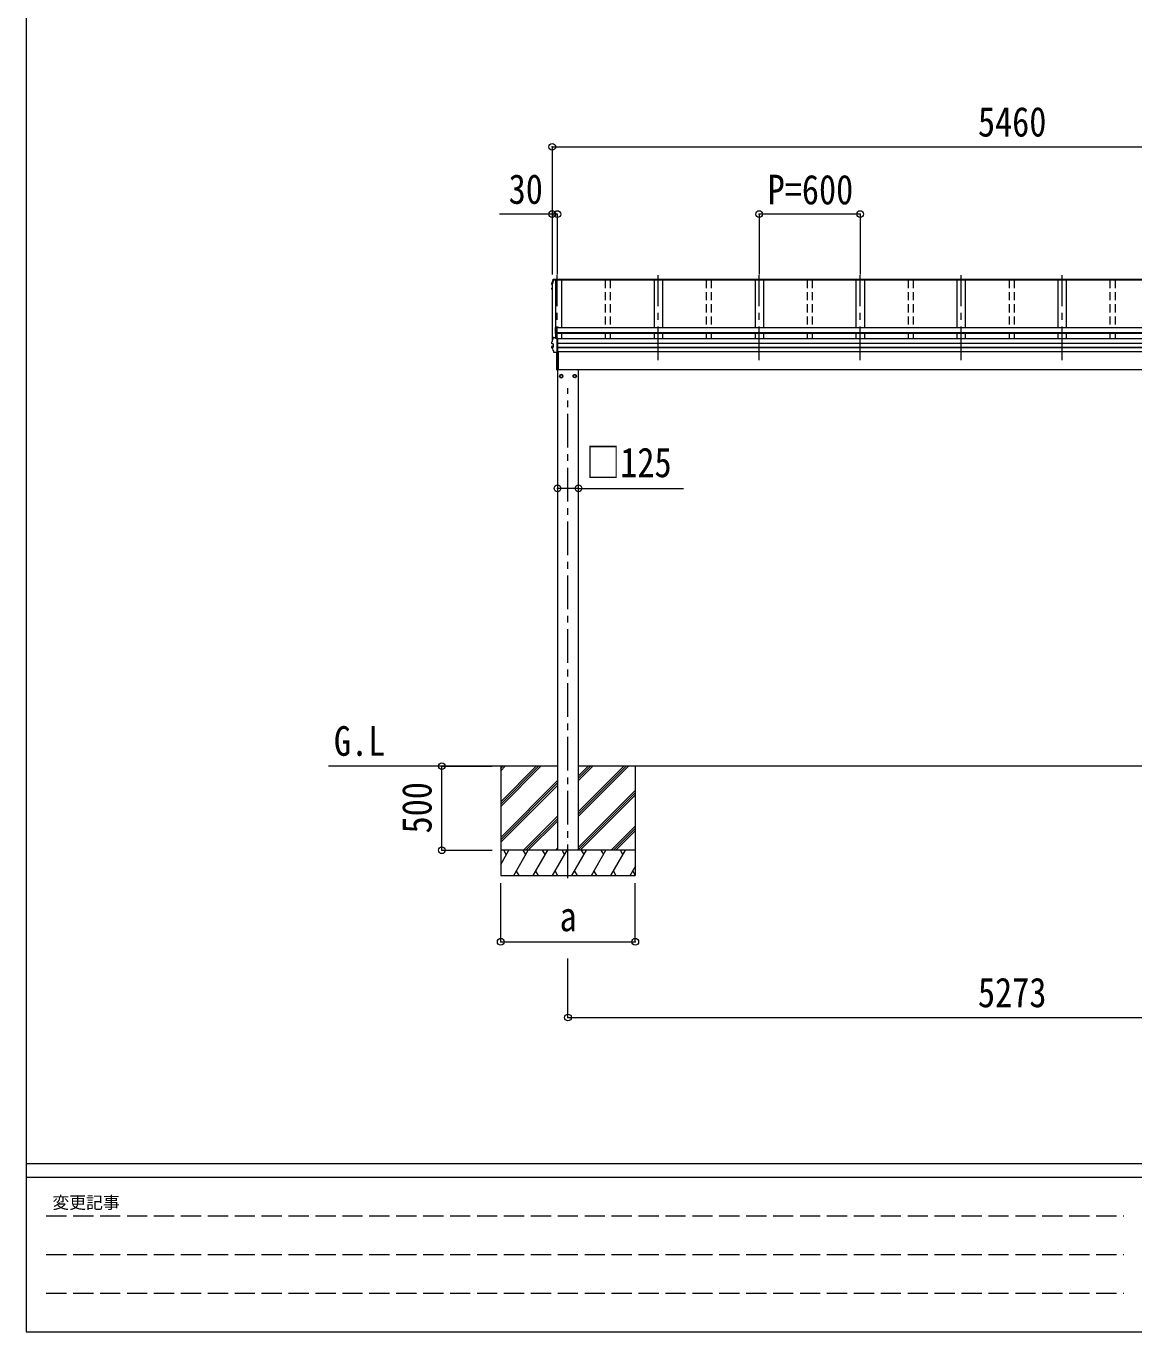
# Model space of a CAD drawing. Units: millimetres at full size, sheet at 1:40. Extents: x -11243 to 11243, y -7760 to 7760.
# Drawn here: x -11243 to -4658, y -7760 to 0 of the extents above; entities that cross this region are included whole.
import ezdxf
from ezdxf.enums import TextEntityAlignment as Align

# ---------------------------------------------------------------- set-up
doc = ezdxf.new("R2010")
doc.units = ezdxf.units.MM
doc.header["$LTSCALE"] = 40
doc.header["$PDMODE"] = 32
doc.header["$PDSIZE"] = 40
for name, pattern in [('CHAIN1', [8, 5, -1, 1, -1]), ('DASHED1', [1.8, 1.2, -0.6]), ('DASHED3', [4, 3, -1])]:
    doc.linetypes.add(name, pattern=pattern)
for name, color, linetype, lineweight in [('0-3_ELV2', 7, 'Continuous', 9), ('0-6_OTH_LINE', 6, 'Continuous', 9), ('F-0_240', 7, 'Continuous', 9)]:
    doc.layers.add(name, color=color, linetype=linetype, lineweight=lineweight)
doc.styles.add('ＭＳ ゴシック', font='')
doc.styles.get('ＭＳ ゴシック').set_extended_font_data('MS Gothic')

msp = doc.modelspace()

# ---------------------------------------------------------------- linework, layer by layer
at = {"layer": '0-3_ELV2', "color": 6}
for p, q in [((-8115.41, -717.07), (-8115.41, -1476.07)), ((-8115.41, -1117.07), (-8428.75, -1117.07)), ((-8115.41, -1117.07), (-8115.41, -1476.07)), ((-8085.41, -1117.07), (-8085.41, -1476.07)), ((-6285.41, -1117.07), (-6885.41, -1117.07)), ((-6885.41, -1117.07), (-6885.41, -1476.07)), ((-6285.41, -1117.07), (-6285.41, -1476.07)), ((-7959.41, -2746.9), (-8084.41, -2746.9)), ((-7959.41, -2746.9), (-7335.94, -2746.9)), ((-8771.91, -4397.91), (-8472.91, -4397.91)), ((-8771.91, -4897.91), (-8472.91, -4897.91)), ((-8421.91, -5441.45), (-8421.91, -5092.45)), ((-8021.91, -5891.45), (-8021.91, -5541.45))]:
    msp.add_line(p, q, dxfattribs=at)
at = {"layer": '0-3_ELV2', "color": 4}
for p, q in [((-8117.69, -1531.57), (-8117.72, -1531.82)), ((-8117.72, -1531.82), (-8117.72, -1531.87)), ((-8117.72, -1535.92), (-8117.72, -1531.87)), ((-8116.67, -1537.2), (-8115.41, -1537.44)), ((-8115.41, -1535.92), (-8116.18, -1535.77)), ((-8115.41, -1535.57), (-8116.1, -1535.44)), ((-8115.41, -1532.62), (-8115.41, -1869.4)), ((-8110.27, -1505.27), (-8110.15, -1504.97)), ((-8110.15, -1504.97), (-8109.98, -1504.71)), ((-8109.98, -1504.71), (-8109.76, -1504.48)), ((-8109.76, -1504.48), (-8109.51, -1504.3)), ((-8109.51, -1504.3), (-8109.23, -1504.17)), ((-8109.23, -1504.17), (-8108.96, -1504.09)), ((-8108.96, -1504.09), (-8108.73, -1504.05)), ((-8060.41, -1509.26), (-8108.85, -1509.26)), ((-8108.73, -1504.05), (-8108.5, -1504.03)), ((-8108.5, -1504.03), (-8108.24, -1504.01)), ((-8108.24, -1504.01), (-8107.96, -1504)), ((-8107.96, -1504), (-8107.65, -1503.99)), ((-8107.65, -1503.99), (-8107.33, -1503.99)), ((-8107.41, -1504), (-8107.41, -1503.99)), ((-8107.41, -1504), (-8107.41, -1504)), ((-8107.41, -1504), (-8082.41, -1504)), ((-8082.41, -1506.52), (-8096.61, -1506.52)), ((-8096.38, -1509.11), (-8096.38, -1508.76)), ((-8096.31, -1509.26), (-8096.31, -1852.59)), ((-8085.41, -1509.02), (-8096.23, -1509.02)), ((-8095.71, -1509.26), (-8095.71, -1856.54)), ((-8085.41, -1508.02), (-8085.41, -1509.02)), ((-8082.41, -1508.02), (-8085.41, -1508.02)), ((-2685.41, -1508.35), (-8085.41, -1508.35)), ((-2685.41, -1509.25), (-8085.41, -1509.25)), ((-8082.41, -1508.35), (-8082.41, -1504)), ((-2688.41, -1506.07), (-8082.41, -1506.07)), ((-8060.41, -1509.17), (-8060.41, -1793.43)), ((-7510.41, -1509.17), (-7510.41, -1793.43)), ((-7460.41, -1509.17), (-7460.41, -1793.43)), ((-6910.36, -1509.17), (-6910.36, -1793.43)), ((-6860.36, -1509.17), (-6860.36, -1793.43)), ((-6310.41, -1509.17), (-6310.41, -1793.43)), ((-6260.41, -1509.17), (-6260.41, -1793.43)), ((-5710.41, -1509.17), (-5710.41, -1793.43)), ((-5660.41, -1509.17), (-5660.41, -1793.43)), ((-5110.41, -1509.17), (-5110.41, -1793.43)), ((-5060.41, -1509.17), (-5060.41, -1793.43)), ((-8117.83, -1560.96), (-8117.83, -1556.89)), ((-8116.33, -1564.92), (-8117.73, -1561.44)), ((-8115.41, -1559.42), (-8116.77, -1559.68)), ((-8115.41, -1567.16), (-8116.33, -1564.92)), ((-8116.25, -1555.43), (-8116.24, -1555.43)), ((-8115.41, -1560.94), (-8116.25, -1561.11)), ((-8115.41, -1555.33), (-8116.24, -1555.43)), ((-8108.65, -1850.27), (-8096.61, -1850.27)), ((-8097.51, -1793.4), (-8097.51, -1822.86)), ((-8095.51, -1822.86), (-8097.51, -1822.86)), ((-8096.38, -1851.77), (-8096.61, -1850.27)), ((-8096.61, -1856.9), (-8096.61, -1850.27)), ((-8082.41, -1856.9), (-8096.61, -1856.9)), ((-8096.38, -1851.77), (-8096.38, -1852.11)), ((-8095.66, -1856.9), (-8096.38, -1852.11)), ((-8096.23, -1856.9), (-8096.23, -1853.22)), ((-8095.67, -1856.9), (-8096.23, -1853.22)), ((-8075.51, -1791.4), (-8095.51, -1791.4)), ((-8075.51, -1792.93), (-8095.51, -1792.93)), ((-8095.51, -1827.45), (-8095.51, -1792.93)), ((-2675.31, -1793.56), (-8095.51, -1793.56)), ((-2675.31, -1822.6), (-8095.51, -1822.6)), ((-2675.31, -1824.34), (-8095.51, -1824.34)), ((-2675.31, -1827.45), (-8095.51, -1827.45)), ((-8082.41, -1939.31), (-8082.41, -1856.9)), ((-2688.41, -1859.08), (-8082.41, -1859.08)), ((-8075.51, -1791.4), (-8075.51, -1793.56)), ((-8060.41, -1825.41), (-8060.41, -1859.08)), ((-7510.41, -1827.45), (-7510.41, -1859.08)), ((-7460.41, -1827.45), (-7460.41, -1859.08)), ((-6910.36, -1827.45), (-6910.36, -1859.08)), ((-6860.36, -1827.45), (-6860.36, -1859.08)), ((-6310.41, -1827.45), (-6310.41, -1859.08)), ((-6260.41, -1827.45), (-6260.41, -1859.08)), ((-5710.41, -1827.45), (-5710.41, -1859.08)), ((-5660.41, -1827.45), (-5660.41, -1859.08)), ((-5110.41, -1827.45), (-5110.41, -1859.08)), ((-5060.41, -1827.45), (-5060.41, -1859.08)), ((-8117.83, -1911.01), (-8117.83, -1903.62)), ((-8117.83, -1911.17), (-8117.82, -1911)), ((-8117.79, -1911.35), (-8117.83, -1911.17)), ((-8117.72, -1911.51), (-8117.79, -1911.35)), ((-8117.73, -1911.49), (-8114.88, -1918.31)), ((-8117.69, -1878.27), (-8117.72, -1878.53)), ((-8117.72, -1878.53), (-8117.72, -1878.58)), ((-8117.72, -1885.97), (-8117.72, -1878.58)), ((-8117.72, -1885.92), (-8117.69, -1885.66)), ((-8117.72, -1886.01), (-8117.72, -1885.92)), ((-8117.65, -1886.39), (-8117.71, -1886.01)), ((-8117.47, -1886.74), (-8117.65, -1886.39)), ((-8117.21, -1887.01), (-8117.47, -1886.74)), ((-8116.94, -1887.18), (-8117.21, -1887.01)), ((-8117.05, -1911.02), (-8117, -1910.66)), ((-8117.02, -1911.38), (-8117.05, -1911.02)), ((-8116.93, -1911.71), (-8117.02, -1911.38)), ((-8117, -1910.66), (-8116.89, -1910.33)), ((-8116.7, -1887.28), (-8116.94, -1887.18)), ((-8116.9, -1886.09), (-8116.85, -1885.77)), ((-8116.89, -1886.42), (-8116.9, -1886.09)), ((-8116.82, -1886.73), (-8116.89, -1886.42)), ((-8116.89, -1910.33), (-8116.71, -1910.05)), ((-8116.7, -1887), (-8116.82, -1886.73)), ((-8116.77, -1902.34), (-8110.81, -1901.19)), ((-8116.71, -1910.05), (-8116.49, -1909.85)), ((-8116.53, -1887.23), (-8116.7, -1887)), ((-8116.46, -1887.35), (-8116.7, -1887.28)), ((-8116.33, -1887.37), (-8116.53, -1887.23)), ((-8116.49, -1909.85), (-8116.25, -1909.73)), ((-8116.18, -1887.43), (-8116.46, -1887.35)), ((-8116.1, -1887.44), (-8116.33, -1887.37)), ((-8116.24, -1909.73), (-8116.25, -1909.73)), ((-8116.24, -1909.73), (-8109.84, -1908.03)), ((-8109.84, -1888.21), (-8116.1, -1887.44)), ((-8116.1, -1887.44), (-8116.1, -1887.44)), ((-8114.88, -1918.31), (-8111.93, -1925.04)), ((-8111.93, -1925.04), (-8108.89, -1931.69)), ((-8110.42, -1888.23), (-8110.46, -1888.14)), ((-8110.41, -1888.35), (-8110.42, -1888.23)), ((-8110.41, -1888.35), (-8110.41, -1907.56)), ((-8109.84, -1888.21), (-8109.84, -1888.22)), ((-8109.84, -1888.22), (-8109.76, -1888.24)), ((-8109.84, -1908.03), (-8109.76, -1907.99)), ((-8109.84, -1908.03), (-8109.84, -1908.03)), ((-8109.76, -1888.24), (-8109.68, -1888.29)), ((-8109.76, -1907.99), (-8109.68, -1907.93)), ((-8109.68, -1888.29), (-8109.62, -1888.37)), ((-8109.68, -1907.93), (-8109.62, -1907.85)), ((-8109.62, -1888.37), (-8109.57, -1888.46)), ((-8109.62, -1907.85), (-8109.57, -1907.75)), ((-8109.57, -1888.46), (-8109.54, -1888.57)), ((-8109.57, -1907.75), (-8109.54, -1907.63)), ((-8109.54, -1888.57), (-8109.53, -1888.69)), ((-8109.54, -1907.63), (-8109.53, -1907.51)), ((-8108.89, -1931.69), (-8105.77, -1938.25)), ((-8105.61, -1938.54), (-8105.78, -1938.2)), ((-8105.35, -1938.82), (-8105.61, -1938.54)), ((-8105.04, -1939.03), (-8105.35, -1938.82)), ((-8104.71, -1939.18), (-8105.04, -1939.03)), ((-8104.4, -1939.25), (-8104.71, -1939.18)), ((-8104.12, -1939.28), (-8104.4, -1939.25)), ((-8103.81, -1939.3), (-8104.12, -1939.28)), ((-8103.46, -1939.31), (-8103.81, -1939.3)), ((-8103.08, -1939.31), (-8103.46, -1939.31)), ((-8082.41, -1939.31), (-8103.06, -1939.31)), ((-8087.41, -2043.51), (-8087.41, -1939.31)), ((-8086.91, -2043.9), (-8086.91, -1939.31)), ((-2688.41, -1885.6), (-8082.41, -1885.6)), ((-2688.41, -1886.49), (-8082.41, -1886.49)), ((-2688.41, -1909.71), (-8082.41, -1909.71)), ((-2688.41, -1911.64), (-8082.41, -1911.64)), ((-2688.41, -1936.67), (-8082.41, -1936.67)), ((-8080.41, -1936.67), (-8080.41, -2041.51)), ((-8086.91, -2043.97), (-8086.92, -2044)), ((-8086.92, -2044), (-8086.91, -2044.01)), ((-8086.91, -2043.9), (-8086.91, -2043.91)), ((-8086.91, -2043.91), (-8086.91, -2043.97)), ((-8086.91, -2044.01), (-8085.41, -2044.01)), ((-8086.91, -2044.01), (-8086.91, -2044.01)), ((-8085.41, -2044.01), (-8085.41, -2041.51)), ((-8085.41, -2041.51), (-8080.41, -2041.51)), ((-2804.71, -2042.91), (-8085.41, -2042.91)), ((-8084.41, -2042.91), (-8084.41, -4897.91)), ((-8061.91, -2070.09), (-8070.41, -2075)), ((-8070.41, -2075), (-8070.41, -2084.81)), ((-8070.41, -2084.81), (-8061.91, -2089.72)), ((-8053.41, -2075), (-8061.91, -2070.09)), ((-8061.91, -2089.72), (-8053.41, -2084.81)), ((-8053.41, -2084.81), (-8053.41, -2075)), ((-8053.31, -2079.66), (-8053.41, -2079.66)), ((-8053.31, -2080.16), (-8053.41, -2080.16)), ((-7990.51, -2079.66), (-7990.41, -2079.66)), ((-7990.51, -2080.16), (-7990.41, -2080.16)), ((-7990.41, -2075), (-7981.91, -2070.09)), ((-7990.41, -2084.81), (-7990.41, -2075)), ((-7981.91, -2089.72), (-7990.41, -2084.81)), ((-7981.91, -2070.09), (-7973.41, -2075)), ((-7973.41, -2084.81), (-7981.91, -2089.72)), ((-7973.41, -2075), (-7973.41, -2084.81)), ((-7959.41, -4897.91), (-7959.41, -2042.91))]:
    msp.add_line(p, q, dxfattribs=at)
at = {"layer": '0-3_ELV2', "color": 5, "linetype": 'CHAIN1'}
for p, q in [((-8085.36, -1984.91), (-8085.36, -1480.73)), ((-7485.41, -1984.91), (-7485.41, -1480.73)), ((-6885.41, -1984.91), (-6885.41, -1480.73)), ((-6285.41, -1984.91), (-6285.41, -1480.73)), ((-5685.41, -1984.91), (-5685.41, -1480.73)), ((-5085.41, -1984.91), (-5085.41, -1480.73)), ((-8021.91, -5064.43), (-8021.91, -2152.34))]:
    msp.add_line(p, q, dxfattribs=at)
at = {"layer": '0-3_ELV2', "color": 4, "linetype": 'DASHED1'}
for p, q in [((-7800.41, -1509.17), (-7800.41, -1793.56)), ((-7770.41, -1509.17), (-7770.41, -1793.56)), ((-7200.41, -1509.17), (-7200.41, -1793.56)), ((-7170.41, -1509.17), (-7170.41, -1793.56)), ((-6600.41, -1509.17), (-6600.41, -1793.56)), ((-6570.41, -1509.17), (-6570.41, -1793.56)), ((-6000.41, -1509.17), (-6000.41, -1793.56)), ((-5970.41, -1509.17), (-5970.41, -1793.56)), ((-5400.41, -1509.17), (-5400.41, -1793.56)), ((-5370.41, -1509.17), (-5370.41, -1793.56)), ((-4800.41, -1509.17), (-4800.41, -1793.56)), ((-4770.41, -1509.17), (-4770.41, -1793.56)), ((-7800.41, -1827.45), (-7800.41, -1859.08)), ((-7770.41, -1827.45), (-7770.41, -1859.08)), ((-7200.41, -1827.45), (-7200.41, -1859.08)), ((-7170.41, -1827.45), (-7170.41, -1859.08)), ((-6600.41, -1827.45), (-6600.41, -1859.08)), ((-6570.41, -1827.45), (-6570.41, -1859.08)), ((-6000.41, -1827.45), (-6000.41, -1859.08)), ((-5970.41, -1827.45), (-5970.41, -1859.08)), ((-5400.41, -1827.45), (-5400.41, -1859.08)), ((-5370.41, -1827.45), (-5370.41, -1859.08)), ((-4800.41, -1827.45), (-4800.41, -1859.08)), ((-4770.41, -1827.45), (-4770.41, -1859.08))]:
    msp.add_line(p, q, dxfattribs=at)
at = {"layer": '0-3_ELV2'}
for p, q in [((-8084.41, -4397.91), (-9445.51, -4397.91)), ((-8421.91, -4411.15), (-8408.67, -4397.91)), ((-8421.91, -4425.29), (-8394.53, -4397.91)), ((-8421.91, -4637.42), (-8182.4, -4397.91)), ((-8421.91, -4623.28), (-8196.54, -4397.91)), ((-8421.91, -4609.13), (-8210.68, -4397.91)), ((-8421.91, -4397.91), (-8421.91, -5047.91)), ((-7959.41, -4455), (-7902.31, -4397.91)), ((-7959.41, -4469.14), (-7888.17, -4397.91)), ((-7959.41, -4483.29), (-7874.03, -4397.91)), ((-7959.41, -4681.28), (-7676.04, -4397.91)), ((-7959.41, -4667.13), (-7690.18, -4397.91)), ((-7959.41, -4695.42), (-7661.9, -4397.91)), ((-2811.41, -4397.91), (-7959.41, -4397.91)), ((-7621.91, -4397.91), (-7621.91, -5047.91)), ((-8421.91, -4821.26), (-8084.41, -4483.77)), ((-8421.91, -4835.41), (-8084.41, -4497.91)), ((-8421.91, -4849.55), (-8084.41, -4512.05)), ((-7959.41, -4879.26), (-7621.91, -4541.77)), ((-7959.41, -4893.41), (-7621.91, -4555.91)), ((-7949.77, -4897.91), (-7621.91, -4570.05)), ((-8286.42, -4897.91), (-8084.41, -4695.9)), ((-8272.28, -4897.91), (-8084.41, -4710.04)), ((-8258.13, -4897.91), (-8084.41, -4724.18)), ((-7765.92, -4897.91), (-7621.91, -4753.9)), ((-7751.78, -4897.91), (-7621.91, -4768.04)), ((-7737.63, -4897.91), (-7621.91, -4782.18)), ((-8096, -4897.91), (-8084.41, -4886.31)), ((-8421.91, -4981.74), (-8373.51, -4897.9)), ((-7621.91, -4897.91), (-8421.91, -4897.91)), ((-8388.51, -4923.89), (-8403.51, -4897.9)), ((-8344.64, -5047.9), (-8258.04, -4897.91)), ((-8273.04, -4923.89), (-8288.04, -4897.91)), ((-8229.17, -5047.91), (-8142.57, -4897.91)), ((-8157.57, -4923.89), (-8172.57, -4897.91)), ((-8113.7, -5047.91), (-8027.1, -4897.91)), ((-8042.1, -4923.89), (-8057.1, -4897.9)), ((-7998.23, -5047.91), (-7911.63, -4897.91)), ((-7926.63, -4923.89), (-7941.63, -4897.91)), ((-7882.76, -5047.91), (-7796.16, -4897.91)), ((-7826.16, -4897.91), (-7811.16, -4923.89)), ((-7767.29, -5047.91), (-7680.69, -4897.91)), ((-7695.69, -4923.89), (-7710.69, -4897.91)), ((-8329.64, -5021.93), (-8314.65, -5047.9)), ((-8214.17, -5021.92), (-8199.17, -5047.91)), ((-8098.7, -5021.93), (-8083.7, -5047.91)), ((-7983.23, -5021.93), (-7968.24, -5047.91)), ((-7867.76, -5021.93), (-7852.77, -5047.91)), ((-7752.29, -5021.93), (-7737.29, -5047.91)), ((-7651.82, -5047.91), (-7621.91, -4996.1)), ((-7636.82, -5021.93), (-7621.91, -5047.76)), ((-8421.91, -5047.91), (-7621.91, -5047.91))]:
    msp.add_line(p, q, dxfattribs=at)
at = {"layer": '0-3_ELV2', "color": 4}
for points in [[(-8117.69, -1531.56), (-8115.36, -1522.71), (-8112.9, -1513.94), (-8110.28, -1505.28)], [(-8108.65, -1507.61), (-8096.61, -1507.61), (-8096.38, -1509.11), (-8108.8, -1509.11)], [(-8096.61, -1507.61), (-8096.61, -1506.52), (-8096.23, -1509.02)]]:
    msp.add_lwpolyline(points, dxfattribs=at)
at = {"layer": '0-3_ELV2', "color": 6}
msp.add_lwpolyline([(-8421.91, -5441.45), (-7621.91, -5441.45), (-7621.91, -5092.45)], dxfattribs=at)
at = {"layer": '0-3_ELV2', "color": 4}
for centre, radius in [((-8061.91, -2079.91), 10), ((-8061.91, -2079.91), 8.5), ((-7981.91, -2079.91), 10), ((-7981.91, -2079.91), 8.5)]:
    msp.add_circle(centre, radius, dxfattribs=at)
for centre, radius, start, end in [((-8116.43, -1535.92), 1.3, 166.2046, 259.10358), ((-7632.4, -1655.27), 499.82, 162.96047, 166.14879), ((-7632.4, -1655.27), 498.32, 162.94349, 166.12469), ((-8108.66, -1509.31), 1.7, 89.95676, 162.90929), ((-8116.53, -1556.9), 1.3, 100.9005, 179.9623), ((-8116.53, -1560.96), 1.3, 100.8868, 201.66215), ((-7653.08, -1376.39), 498.64, 201.74241, 202.00165), ((-7653.08, -1376.04), 498.64, 201.78246, 202.00165), ((-7632.4, -1997.93), 499.82, 162.96047, 166.14879), ((-8108.66, -1851.97), 1.7, 89.95676, 162.90929), ((-8095.51, -1793.4), 2, 90, 180), ((-8116.53, -1903.62), 1.3, 100.9005, 179.9623), ((-8110.91, -1900.7), 0.499, 280.91518, 359.94761), ((-8086.91, -2043.51), 0.5, 180, 269.5), ((-8074.76, -2028.84), 12.15, 179.0404, 180.9596), ((-8061.91, -2079.91), 8.6, 171.25399, 188.74601), ((-8061.91, -2079.91), 8.6, 111.25399, 128.74601), ((-8061.91, -2079.91), 8.6, 231.25399, 248.74601), ((-8061.91, -2079.91), 8.6, 51.25399, 68.74601), ((-8061.91, -2079.91), 8.6, 291.25399, 308.74601), ((-8061.91, -2079.91), 8.6, 1.66581, 8.74601), ((-8061.91, -2079.91), 8.6, 351.25399, 358.33419), ((-7981.91, -2079.91), 8.6, 171.25399, 178.33419), ((-7981.91, -2079.91), 8.6, 181.66581, 188.74601), ((-7981.91, -2079.91), 8.6, 111.25399, 128.74601), ((-7981.91, -2079.91), 8.6, 231.25399, 248.74601), ((-7981.91, -2079.91), 8.6, 51.25399, 68.74601), ((-7981.91, -2079.91), 8.6, 291.25399, 308.74601), ((-7981.91, -2079.91), 8.6, 351.25399, 8.74601)]:
    msp.add_arc(centre, radius, start, end, dxfattribs=at)
at = {"layer": '0-3_ELV2', "color": 6}
for p in [(-8115.41, -717.07), (-8115.41, -1117.07), (-8085.41, -1117.07), (-6885.41, -1117.07), (-6285.41, -1117.07), (-8084.41, -2746.9), (-7959.41, -2746.9), (-8771.91, -4397.91), (-8771.91, -4897.91), (-8421.91, -5441.45), (-7621.91, -5441.45), (-8021.91, -5891.45)]:
    msp.add_point(p, dxfattribs=at)
at = {"layer": '0-6_OTH_LINE'}
for p, q in [((-8115.41, -717.07), (-2655.41, -717.07)), ((-8085.41, -1117.07), (-8115.41, -1117.07)), ((-8771.91, -4897.91), (-8771.91, -4397.91)), ((-8021.91, -5891.45), (-2748.91, -5891.45))]:
    msp.add_line(p, q, dxfattribs=at)
at = {"layer": 'F-0_240', "color": 5}
for p, q in [((-11242.74, 7760), (-11242.74, -7760)), ((-11242.74, -6760), (10677.26, -6760)), ((-11242.74, -6840), (7121.58, -6840)), ((-11242.74, -7760), (10677.26, -7760))]:
    msp.add_line(p, q, dxfattribs=at)
at = {"layer": 'F-0_240', "color": 4, "linetype": 'DASHED3'}
for p, q in [((-11122.75, -7070), (-4718.42, -7070)), ((-11122.75, -7300), (-4718.42, -7300)), ((-11122.75, -7530), (-4718.42, -7530))]:
    msp.add_line(p, q, dxfattribs=at)

# ---------------------------------------------------------------- texts
at = {"layer": '0-3_ELV2', "style": 'ＭＳ ゴシック', "width": 0.85}
for s, p in [('5460', (-5585.41, -709.07)), ('30', (-8374.57, -1108.98)), ('P=600', (-6835.41, -1112.07)), ('□125', (-7915.49, -2733.53)), ('G.L', (-9413.39, -4389.05)), ('a', (-8071.91, -5431.45)), ('5273', (-5585.41, -5883.45))]:
    msp.add_text(s, height=176, dxfattribs=at).set_placement(p, align=Align.BOTTOM_LEFT)
msp.add_text('500', height=176, rotation=90, dxfattribs=at).set_placement((-8779.91, -4797.91), align=Align.BOTTOM_LEFT)
at = {"layer": 'F-0_240', "style": 'ＭＳ ゴシック'}
msp.add_text('変更記事', height=73.31, dxfattribs=at).set_placement((-11086.44, -7050), align=Align.BOTTOM_LEFT)

doc.saveas('drawing.dxf')
